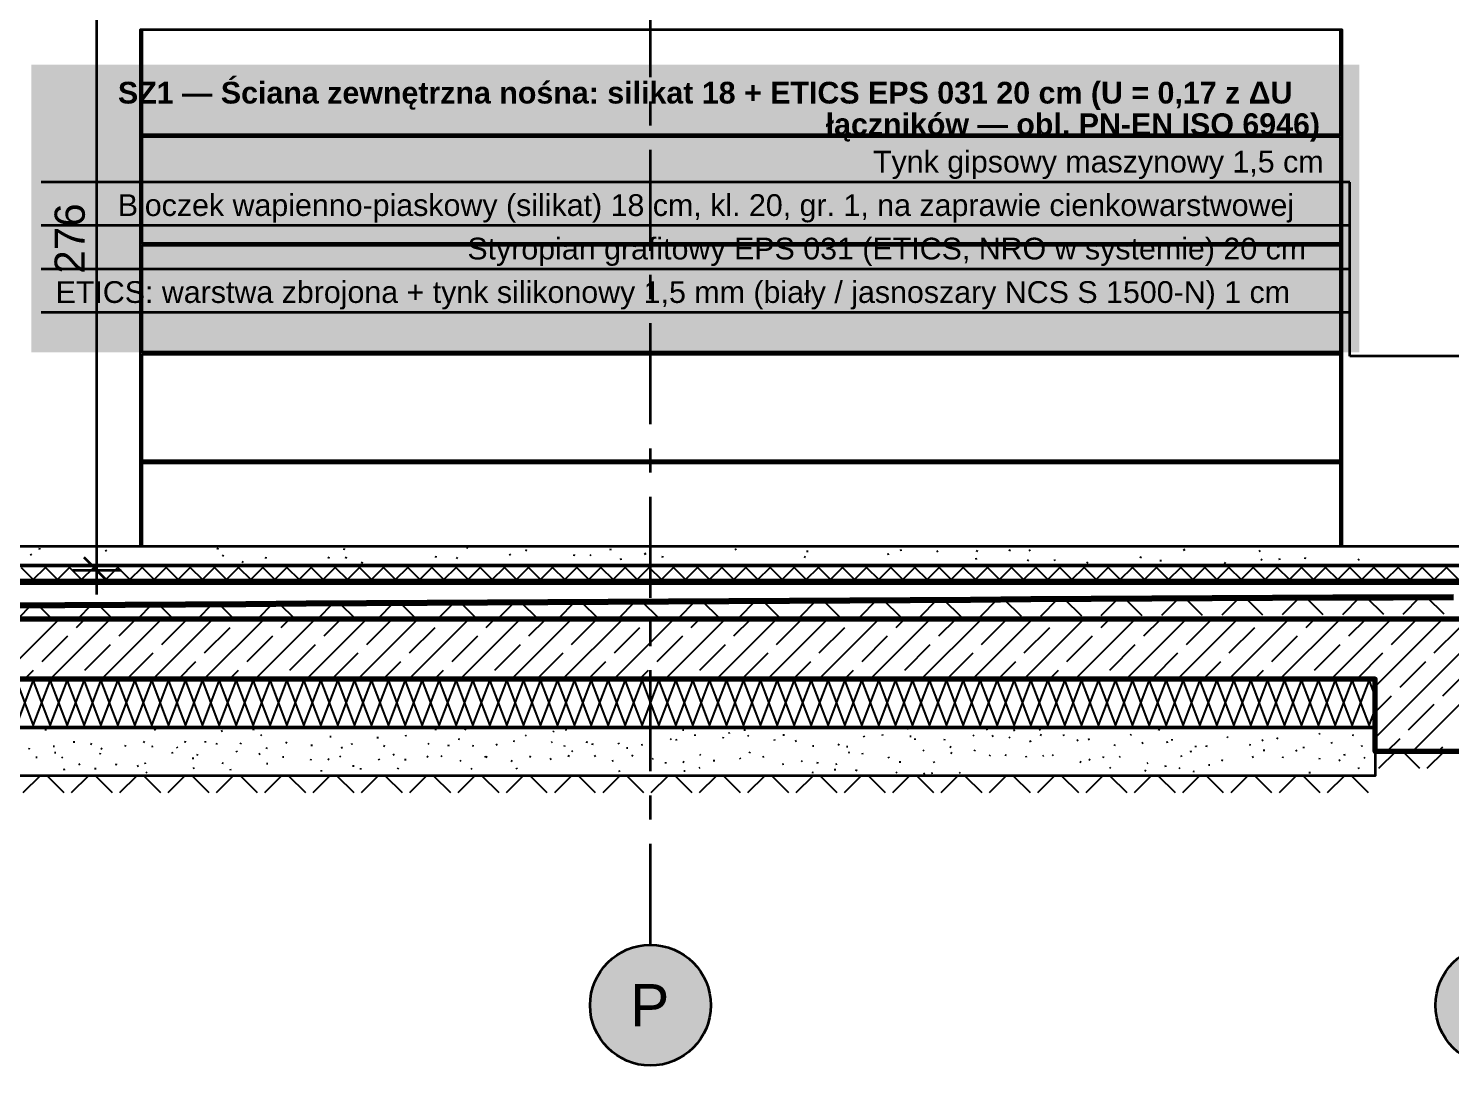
# Model space of a CAD drawing. Header units: metres. Extents: x -12.4 to 53.1, y -2.2 to 12.7.
# Drawn here: x 44.1 to 49.99, y -2.15 to 2.14 of the extents above; entities that cross this region are included whole.
import ezdxf

# ---------------------------------------------------------------- set-up
doc = ezdxf.new("R2010")
doc.units = ezdxf.units.M
doc.linetypes.add('PUNKTOWA', pattern=[10.5, 8.4, -1.05, 0, -1.05])
for name, color, linetype, lineweight in [('A-FUNDAMENTY', 7, 'Continuous', 50), ('A-IZOL-WODNA', 5, 'Continuous', 100), ('A-KRESKOWANIE', 8, 'Continuous', 18), ('A-MASKA', 7, 'Continuous', 18), ('A-OPISY', 2, 'Continuous', 25), ('A-OSIE', 1, 'PUNKTOWA', 25), ('A-SCIANY-IZOL', 4, 'Continuous', 35), ('A-TEREN', 32, 'Continuous', 50), ('A-WARSTWY', 8, 'Continuous', 25), ('A-WIDOK', 7, 'Continuous', 25), ('A-WYMIARY', 1, 'Continuous', 25)]:
    doc.layers.add(name, color=color, linetype=linetype, lineweight=lineweight)
doc.styles.add('PL_ARIAL', font='arial.ttf')
doc.styles.add('PL_ARIAL_B', font='arialbd.ttf')

msp = doc.modelspace()

# ---------------------------------------------------------------- hatches: boundary and pattern name
at = {"layer": 'A-MASKA', "true_color": 0xffffff}
for points in [[(44.4529, 1.7957), (49.5476, 1.7957), (49.5476, 1.9405), (44.4529, 1.9405)], [(47.3827, 1.6652), (49.5476, 1.6652), (49.5476, 1.81), (47.3827, 1.81)], [(47.5788, 1.5102), (49.5476, 1.5102), (49.5476, 1.655), (47.5788, 1.655)], [(44.4523, 1.3302), (49.5476, 1.3302), (49.5476, 1.475), (44.4523, 1.475)], [(45.8995, 1.1502), (49.5476, 1.1502), (49.5476, 1.295), (45.8995, 1.295)], [(44.1947, 0.9702), (49.5476, 0.9702), (49.5476, 1.115), (44.1947, 1.115)]]:
    msp.add_hatch(color=7, dxfattribs=at).paths.add_polyline_path(points)
at = {"layer": 'A-OPISY', "true_color": 0xffffff}
msp.add_hatch(color=7, dxfattribs=at).paths.add_polyline_path([(44.1122, 0.8025), (49.6101, 0.8025), (49.6101, 1.9935), (44.1122, 1.9935)])
at = {"layer": 'A-OSIE', "true_color": 0xffffff}
for points in [[(46.9251, -1.9002), (46.923, -1.8676), (46.9166, -1.8355), (46.9061, -1.8045), (46.8916, -1.7752), (46.8734, -1.748), (46.8519, -1.7234), (46.8273, -1.7019), (46.8001, -1.6837), (46.7708, -1.6692), (46.7398, -1.6587), (46.7077, -1.6523), (46.6751, -1.6502), (46.6425, -1.6523), (46.6104, -1.6587), (46.5794, -1.6692), (46.5501, -1.6837), (46.5229, -1.7019), (46.4983, -1.7234), (46.4768, -1.748), (46.4586, -1.7752), (46.4441, -1.8045), (46.4336, -1.8355), (46.4272, -1.8676), (46.4251, -1.9002), (46.4272, -1.9328), (46.4336, -1.9649), (46.4441, -1.9959), (46.4586, -2.0252), (46.4768, -2.0524), (46.4983, -2.077), (46.5229, -2.0985), (46.5501, -2.1167), (46.5794, -2.1312), (46.6104, -2.1417), (46.6425, -2.1481), (46.6751, -2.1502), (46.7077, -2.1481), (46.7398, -2.1417), (46.7708, -2.1312), (46.8001, -2.1167), (46.8273, -2.0985), (46.8519, -2.077), (46.8734, -2.0524), (46.8916, -2.0252), (46.9061, -1.9959), (46.9166, -1.9649), (46.923, -1.9328)], [(50.4251, -1.9002), (50.423, -1.8676), (50.4166, -1.8355), (50.4061, -1.8045), (50.3916, -1.7752), (50.3734, -1.748), (50.3519, -1.7234), (50.3273, -1.7019), (50.3001, -1.6837), (50.2708, -1.6692), (50.2398, -1.6587), (50.2077, -1.6523), (50.1751, -1.6502), (50.1425, -1.6523), (50.1104, -1.6587), (50.0794, -1.6692), (50.0501, -1.6837), (50.0229, -1.7019), (49.9983, -1.7234), (49.9768, -1.748), (49.9586, -1.7752), (49.9441, -1.8045), (49.9336, -1.8355), (49.9272, -1.8676), (49.9251, -1.9002), (49.9272, -1.9328), (49.9336, -1.9649), (49.9441, -1.9959), (49.9586, -2.0252), (49.9768, -2.0524), (49.9983, -2.077), (50.0229, -2.0985), (50.0501, -2.1167), (50.0794, -2.1312), (50.1104, -2.1417), (50.1425, -2.1481), (50.1751, -2.1502), (50.2077, -2.1481), (50.2398, -2.1417), (50.2708, -2.1312), (50.3001, -2.1167), (50.3273, -2.0985), (50.3519, -2.077), (50.3734, -2.0524), (50.3916, -2.0252), (50.4061, -1.9959), (50.4166, -1.9649), (50.423, -1.9328)]]:
    msp.add_hatch(color=7, dxfattribs=at).paths.add_polyline_path(points)

# ---------------------------------------------------------------- linework, layer by layer
at = {"layer": 'A-FUNDAMENTY', "lineweight": 70, "ltscale": 0.05}
for points in [[(43.8001, -0.3), (50.2751, -0.3)], [(50.2751, -0.85), (49.6751, -0.85), (49.6751, -0.85), (49.6751, -0.85), (49.6751, -0.55), (49.6751, -0.55), (49.6751, -0.55), (49.6751, -0.55), (49.6751, -0.55), (49.6751, -0.55), (49.6751, -0.55), (49.6751, -0.55), (49.6751, -0.55), (49.6751, -0.55), (49.6751, -0.55), (49.6751, -0.55), (49.6751, -0.55), (49.6751, -0.55), (49.6751, -0.55), (49.6751, -0.55), (49.6751, -0.55), (44.0501, -0.55)]]:
    msp.add_lwpolyline(points, dxfattribs=at)
at = {"layer": 'A-IZOL-WODNA', "lineweight": 140, "ltscale": 0.05}
msp.add_lwpolyline([(44.0201, -0.1475), (50.0701, -0.1475)], dxfattribs=at)
at = {"layer": 'A-KRESKOWANIE', "lineweight": 25, "ltscale": 0.05}
for points in [[(44.1081, -0.0369), (44.1137, -0.0327)], [(44.1463, -0.0141), (44.1465, -0.0071)], [(44.4234, -0.0216), (44.4189, -0.0162)], [(44.8827, -0.0137), (44.8847, -0.007)], [(44.9035, -0.0414), (44.9076, -0.0358)], [(45.0822, -0.0513), (45.0841, -0.0445)], [(45.3466, -0.0487), (45.3397, -0.0472)], [(45.4108, -0.0138), (45.4039, -0.0125)], [(45.4182, -0.0494), (45.4116, -0.047)], [(45.7859, -0.0464), (45.788, -0.0397)], [(45.8773, -0.0506), (45.8718, -0.0463)], [(45.9207, -0.0086), (45.9142, -0.0059)], [(46.0911, -0.0369), (46.0969, -0.033)], [(46.1635, -0.0195), (46.1575, -0.0158)], [(46.3636, -0.0384), (46.3567, -0.0376)], [(46.4249, -0.0387), (46.4297, -0.0336)], [(46.5107, -0.0171), (46.5091, -0.0102)], [(46.5537, -0.0572), (46.5528, -0.0503)], [(46.6559, -0.0352), (46.6523, -0.0292)], [(46.725, -0.0465), (46.7263, -0.0396)], [(47.0251, -0.0147), (47.0306, -0.0103)], [(47.3174, -0.046), (47.3109, -0.0434)], [(47.325, -0.0246), (47.3258, -0.0177)], [(47.6605, -0.0371), (47.6593, -0.0302)], [(47.7088, -0.0164), (47.7157, -0.0154)], [(47.8611, -0.0238), (47.8655, -0.0183)], [(48.0252, -0.0559), (48.0236, -0.0491)], [(48.0259, -0.0229), (48.0285, -0.0164)], [(48.1618, -0.0203), (48.1642, -0.0137)], [(48.2353, -0.0609), (48.2398, -0.0555)], [(48.2429, -0.0188), (48.2481, -0.0142)], [(48.3512, -0.0603), (48.3472, -0.0546)], [(48.7031, -0.049), (48.7068, -0.0431)], [(48.7876, -0.0637), (48.7878, -0.0568)], [(48.8824, -0.016), (48.8885, -0.0125)], [(49.1989, -0.0237), (49.1953, -0.0177)], [(49.2076, -0.0579), (49.2015, -0.0544)], [(49.2762, -0.0538), (49.2829, -0.0517)], [(49.3894, -0.0506), (49.3825, -0.0495)], [(49.6102, -0.0585), (49.6055, -0.0533)], [(44.0701, -0.0875), (44.1201, -0.1375), (44.1701, -0.0875), (44.2201, -0.1375), (44.2701, -0.0875), (44.3201, -0.1375), (44.3701, -0.0875), (44.4201, -0.1375), (44.4701, -0.0875), (44.5201, -0.1375), (44.5701, -0.0875), (44.6201, -0.1375), (44.6701, -0.0875), (44.7201, -0.1375), (44.7701, -0.0875), (44.8201, -0.1375), (44.8701, -0.0875), (44.9201, -0.1375), (44.9701, -0.0875), (45.0201, -0.1375), (45.0701, -0.0875), (45.1201, -0.1375), (45.1701, -0.0875), (45.2201, -0.1375), (45.2701, -0.0875), (45.3201, -0.1375), (45.3701, -0.0875), (45.4201, -0.1375), (45.4701, -0.0875), (45.5201, -0.1375), (45.5701, -0.0875), (45.6201, -0.1375), (45.6701, -0.0875), (45.7201, -0.1375), (45.7701, -0.0875), (45.8201, -0.1375), (45.8701, -0.0875), (45.9201, -0.1375), (45.9701, -0.0875), (46.0201, -0.1375), (46.0701, -0.0875), (46.1201, -0.1375), (46.1701, -0.0875), (46.2201, -0.1375), (46.2701, -0.0875), (46.3201, -0.1375), (46.3701, -0.0875), (46.4201, -0.1375), (46.4701, -0.0875), (46.5201, -0.1375), (46.5701, -0.0875), (46.6201, -0.1375), (46.6701, -0.0875), (46.7201, -0.1375), (46.7701, -0.0875), (46.8201, -0.1375), (46.8701, -0.0875), (46.9201, -0.1375), (46.9701, -0.0875), (47.0201, -0.1375), (47.0701, -0.0875), (47.1201, -0.1375), (47.1701, -0.0875), (47.2201, -0.1375), (47.2701, -0.0875), (47.3201, -0.1375), (47.3701, -0.0875), (47.4201, -0.1375), (47.4701, -0.0875), (47.5201, -0.1375), (47.5701, -0.0875), (47.6201, -0.1375), (47.6701, -0.0875), (47.7201, -0.1375), (47.7701, -0.0875), (47.8201, -0.1375), (47.8701, -0.0875), (47.9201, -0.1375), (47.9701, -0.0875), (48.0201, -0.1375), (48.0701, -0.0875), (48.1201, -0.1375), (48.1701, -0.0875), (48.2201, -0.1375), (48.2701, -0.0875), (48.3201, -0.1375), (48.3701, -0.0875), (48.4201, -0.1375), (48.4701, -0.0875), (48.5201, -0.1375), (48.5701, -0.0875), (48.6201, -0.1375), (48.6701, -0.0875), (48.7201, -0.1375), (48.7701, -0.0875), (48.8201, -0.1375), (48.8701, -0.0875), (48.9201, -0.1375), (48.9701, -0.0875), (49.0201, -0.1375), (49.0701, -0.0875), (49.1201, -0.1375), (49.1701, -0.0875), (49.2201, -0.1375), (49.2701, -0.0875), (49.3201, -0.1375), (49.3701, -0.0875), (49.4201, -0.1375), (49.4701, -0.0875), (49.5201, -0.1375), (49.5701, -0.0875), (49.6201, -0.1375), (49.6701, -0.0875), (49.7201, -0.1375), (49.7701, -0.0875), (49.8201, -0.1375), (49.8701, -0.0875), (49.9201, -0.1375), (49.9701, -0.0875), (50.0201, -0.1375)], [(44.9901, -0.0673), (44.9843, -0.0634)], [(45.4806, -0.071), (45.4828, -0.0644)], [(48.4866, -0.0708), (48.4816, -0.0659)], [(49.0516, -0.0715), (49.0556, -0.0658)], [(45.7052, -0.3), (45.6397, -0.2354)], [(45.8605, -0.234), (45.7953, -0.3)], [(45.9567, -0.3), (45.8897, -0.2339)], [(46.1105, -0.2325), (46.0438, -0.3)], [(46.2082, -0.3), (46.1397, -0.2324)], [(46.3605, -0.231), (46.2923, -0.3)], [(46.4597, -0.3), (46.3897, -0.2309)], [(46.6105, -0.2295), (46.5408, -0.3)], [(46.7109, -0.2996), (46.6397, -0.2294)], [(46.8605, -0.228), (46.7902, -0.2992)], [(46.9609, -0.2981), (46.8897, -0.2279)], [(47.1105, -0.2265), (47.0402, -0.2977)], [(47.2109, -0.2966), (47.1397, -0.2264)], [(47.3605, -0.225), (47.2902, -0.2962)], [(47.4609, -0.2951), (47.3897, -0.2249)], [(47.6105, -0.2235), (47.5402, -0.2947)], [(47.7109, -0.2936), (47.6397, -0.2234)], [(47.8605, -0.222), (47.7902, -0.2932)], [(47.9609, -0.2921), (47.8897, -0.2219)], [(48.1105, -0.2205), (48.0402, -0.2917)], [(48.2109, -0.2906), (48.1397, -0.2204)], [(48.3605, -0.219), (48.2902, -0.2902)], [(48.4609, -0.2891), (48.3897, -0.2189)], [(48.6105, -0.2175), (48.5402, -0.2887)], [(48.7109, -0.2876), (48.6397, -0.2174)], [(48.8605, -0.216), (48.7902, -0.2872)], [(48.9609, -0.2861), (48.8897, -0.2159)], [(49.1105, -0.2146), (49.0401, -0.2857)], [(49.2108, -0.2847), (49.1397, -0.2144)], [(49.3605, -0.2134), (49.29, -0.2843)], [(49.4607, -0.2837), (49.3897, -0.2132)], [(49.6105, -0.2124), (49.54, -0.2833)], [(49.7107, -0.2827), (49.6397, -0.2122)], [(49.8605, -0.2114), (49.79, -0.2823)], [(49.9607, -0.2817), (49.8897, -0.2112)], [(44.1105, -0.2443), (44.0553, -0.3)], [(44.1961, -0.3), (44.1397, -0.2442)], [(44.3605, -0.243), (44.3042, -0.3)], [(44.4476, -0.3), (44.3897, -0.2429)], [(44.6105, -0.2415), (44.5527, -0.3)], [(44.6991, -0.3), (44.6397, -0.2414)], [(44.8605, -0.24), (44.8012, -0.3)], [(44.9506, -0.3), (44.8897, -0.2399)], [(45.1105, -0.2385), (45.0497, -0.3)], [(45.2021, -0.3), (45.1397, -0.2384)], [(45.3605, -0.237), (45.2982, -0.3)], [(45.4536, -0.3), (45.3897, -0.2369)], [(45.6105, -0.2355), (45.5468, -0.3)], [(43.978, -0.55), (44.228, -0.3)], [(44.1214, -0.3005), (44.122, -0.3)], [(44.1902, -0.55), (44.4402, -0.3)], [(44.2982, -0.3359), (44.3341, -0.3)], [(44.4023, -0.55), (44.6523, -0.3)], [(44.475, -0.3712), (44.5462, -0.3)], [(44.6144, -0.55), (44.8644, -0.3)], [(44.6518, -0.4066), (44.7578, -0.3005)], [(44.8265, -0.55), (45.0765, -0.3)], [(44.8285, -0.4419), (44.9346, -0.3359)], [(44.97, -0.3005), (44.9705, -0.3)], [(45.0387, -0.55), (45.2887, -0.3)], [(45.1467, -0.3359), (45.1826, -0.3)], [(45.2508, -0.55), (45.5008, -0.3)], [(45.3235, -0.3712), (45.3947, -0.3)], [(45.4629, -0.55), (45.7129, -0.3)], [(45.5003, -0.4066), (45.6064, -0.3005)], [(45.6751, -0.55), (45.9251, -0.3)], [(45.6771, -0.4419), (45.7831, -0.3359)], [(45.8185, -0.3005), (45.819, -0.3)], [(45.8872, -0.55), (46.1372, -0.3)], [(45.9953, -0.3359), (46.0311, -0.3)], [(46.0993, -0.55), (46.3493, -0.3)], [(46.172, -0.3712), (46.2433, -0.3)], [(46.3115, -0.55), (46.5615, -0.3)], [(46.3488, -0.4066), (46.4549, -0.3005)], [(46.5236, -0.55), (46.7736, -0.3)], [(46.5256, -0.4419), (46.6317, -0.3359)], [(46.667, -0.3005), (46.6675, -0.3)], [(46.7357, -0.55), (46.9857, -0.3)], [(46.8438, -0.3359), (46.8797, -0.3)], [(46.9479, -0.55), (47.1979, -0.3)], [(47.0206, -0.3712), (47.0918, -0.3)], [(47.16, -0.55), (47.41, -0.3)], [(47.1973, -0.4066), (47.3034, -0.3005)], [(47.3721, -0.55), (47.6221, -0.3)], [(47.3741, -0.4419), (47.4802, -0.3359)], [(47.5155, -0.3005), (47.5161, -0.3)], [(47.5843, -0.55), (47.8343, -0.3)], [(47.6923, -0.3359), (47.7282, -0.3)], [(47.7964, -0.55), (48.0464, -0.3)], [(47.8691, -0.3712), (47.9403, -0.3)], [(48.0085, -0.55), (48.2585, -0.3)], [(48.0459, -0.4066), (48.1519, -0.3005)], [(48.2207, -0.55), (48.4707, -0.3)], [(48.2227, -0.4419), (48.3287, -0.3359)], [(48.3641, -0.3005), (48.3646, -0.3)], [(48.4328, -0.55), (48.6828, -0.3)], [(48.5409, -0.3359), (48.5767, -0.3)], [(48.6449, -0.55), (48.8949, -0.3)], [(48.7176, -0.3712), (48.7889, -0.3)], [(48.8571, -0.55), (49.1071, -0.3)], [(48.8944, -0.4066), (49.0005, -0.3005)], [(49.0692, -0.55), (49.3192, -0.3)], [(49.0712, -0.4419), (49.1772, -0.3359)], [(49.2126, -0.3005), (49.2131, -0.3)], [(49.2813, -0.55), (49.5313, -0.3)], [(49.3894, -0.3359), (49.4253, -0.3)], [(49.4935, -0.55), (49.7435, -0.3)], [(49.5662, -0.3712), (49.6374, -0.3)], [(49.7056, -0.55), (49.9556, -0.3)], [(49.7429, -0.4066), (49.849, -0.3005)], [(49.9177, -0.55), (50.1677, -0.3)], [(49.9197, -0.4419), (50.0258, -0.3359)], [(44.1568, -0.4773), (44.2629, -0.3712)], [(44.3336, -0.5127), (44.4396, -0.4066)], [(45.0053, -0.4773), (45.1114, -0.3712)], [(45.1821, -0.5127), (45.2882, -0.4066)], [(45.8538, -0.4773), (45.9599, -0.3712)], [(46.0306, -0.5127), (46.1367, -0.4066)], [(46.7024, -0.4773), (46.8084, -0.3712)], [(46.8791, -0.5127), (46.9852, -0.4066)], [(47.5509, -0.4773), (47.657, -0.3712)], [(47.7277, -0.5127), (47.8337, -0.4066)], [(48.3994, -0.4773), (48.5055, -0.3712)], [(48.5762, -0.5127), (48.6823, -0.4066)], [(49.248, -0.4773), (49.354, -0.3712)], [(49.4247, -0.5127), (49.5308, -0.4066)], [(44.5103, -0.548), (44.6164, -0.4419)], [(45.3589, -0.548), (45.4649, -0.4419)], [(46.2074, -0.548), (46.3135, -0.4419)], [(47.0559, -0.548), (47.162, -0.4419)], [(47.9045, -0.548), (48.0105, -0.4419)], [(48.753, -0.548), (48.859, -0.4419)], [(49.6015, -0.548), (49.7076, -0.4419)], [(44.0841, -0.55), (44.1214, -0.5127)], [(44.7205, -0.55), (44.7932, -0.4773)], [(44.9326, -0.55), (44.97, -0.5127)], [(45.569, -0.55), (45.6417, -0.4773)], [(45.7811, -0.55), (45.8185, -0.5127)], [(46.4175, -0.55), (46.4902, -0.4773)], [(46.6297, -0.55), (46.667, -0.5127)], [(47.2661, -0.55), (47.3388, -0.4773)], [(47.4782, -0.55), (47.5155, -0.5127)], [(48.1146, -0.55), (48.1873, -0.4773)], [(48.3267, -0.55), (48.3641, -0.5127)], [(48.9631, -0.55), (49.0358, -0.4773)], [(49.1753, -0.55), (49.2126, -0.5127)], [(49.8117, -0.55), (49.8844, -0.4773)], [(44.0501, -0.7427), (44.1201, -0.5575), (44.1901, -0.7427), (44.2601, -0.5575), (44.3301, -0.7427), (44.4001, -0.5575), (44.4701, -0.7427), (44.5401, -0.5575), (44.6101, -0.7427), (44.6801, -0.5575), (44.7501, -0.7427), (44.8201, -0.5575), (44.8901, -0.7427), (44.9601, -0.5575), (45.0301, -0.7427), (45.1001, -0.5575), (45.1701, -0.7427), (45.2401, -0.5575), (45.3101, -0.7427), (45.3801, -0.5575), (45.4501, -0.7427), (45.5201, -0.5575), (45.5901, -0.7427), (45.6601, -0.5575), (45.7301, -0.7427), (45.8001, -0.5575), (45.8701, -0.7427), (45.9401, -0.5575), (46.0101, -0.7427), (46.0801, -0.5575), (46.1501, -0.7427), (46.2201, -0.5575), (46.2901, -0.7427), (46.3601, -0.5575), (46.4301, -0.7427), (46.5001, -0.5575), (46.5701, -0.7427), (46.6401, -0.5575), (46.7101, -0.7427), (46.7801, -0.5575), (46.8501, -0.7427), (46.9201, -0.5575), (46.9901, -0.7427), (47.0601, -0.5575), (47.1301, -0.7427), (47.2001, -0.5575), (47.2701, -0.7427), (47.3401, -0.5575), (47.4101, -0.7427), (47.4801, -0.5575), (47.5501, -0.7427), (47.6201, -0.5575), (47.6901, -0.7427), (47.7601, -0.5575), (47.8301, -0.7427), (47.9001, -0.5575), (47.9701, -0.7427), (48.0401, -0.5575), (48.1101, -0.7427), (48.1801, -0.5575), (48.2501, -0.7427), (48.3201, -0.5575), (48.3901, -0.7427), (48.4601, -0.5575), (48.5301, -0.7427), (48.6001, -0.5575), (48.6701, -0.7427), (48.7401, -0.5575), (48.8101, -0.7427), (48.8801, -0.5575), (48.9501, -0.7427), (49.0201, -0.5575), (49.0901, -0.7427), (49.1601, -0.5575), (49.2301, -0.7427), (49.3001, -0.5575), (49.3701, -0.7427), (49.4401, -0.5575), (49.5101, -0.7427), (49.5801, -0.5575), (49.6501, -0.7427), (49.6751, -0.6766)], [(44.0501, -0.5575), (44.1201, -0.7427), (44.1901, -0.5575), (44.2601, -0.7427), (44.3301, -0.5575), (44.4001, -0.7427), (44.4701, -0.5575), (44.5401, -0.7427), (44.6101, -0.5575), (44.6801, -0.7427), (44.7501, -0.5575), (44.8201, -0.7427), (44.8901, -0.5575), (44.9601, -0.7427), (45.0301, -0.5575), (45.1001, -0.7427), (45.1701, -0.5575), (45.2401, -0.7427), (45.3101, -0.5575), (45.3801, -0.7427), (45.4501, -0.5575), (45.5201, -0.7427), (45.5901, -0.5575), (45.6601, -0.7427), (45.7301, -0.5575), (45.8001, -0.7427), (45.8701, -0.5575), (45.9401, -0.7427), (46.0101, -0.5575), (46.0801, -0.7427), (46.1501, -0.5575), (46.2201, -0.7427), (46.2901, -0.5575), (46.3601, -0.7427), (46.4301, -0.5575), (46.5001, -0.7427), (46.5701, -0.5575), (46.6401, -0.7427), (46.7101, -0.5575), (46.7801, -0.7427), (46.8501, -0.5575), (46.9201, -0.7427), (46.9901, -0.5575), (47.0601, -0.7427), (47.1301, -0.5575), (47.2001, -0.7427), (47.2701, -0.5575), (47.3401, -0.7427), (47.4101, -0.5575), (47.4801, -0.7427), (47.5501, -0.5575), (47.6201, -0.7427), (47.6901, -0.5575), (47.7601, -0.7427), (47.8301, -0.5575), (47.9001, -0.7427), (47.9701, -0.5575), (48.0401, -0.7427), (48.1101, -0.5575), (48.1801, -0.7427), (48.2501, -0.5575), (48.3201, -0.7427), (48.3901, -0.5575), (48.4601, -0.7427), (48.5301, -0.5575), (48.6001, -0.7427), (48.6701, -0.5575), (48.7401, -0.7427), (48.8101, -0.5575), (48.8801, -0.7427), (48.9501, -0.5575), (49.0201, -0.7427), (49.0901, -0.5575), (49.1601, -0.7427), (49.2301, -0.5575), (49.3001, -0.7427), (49.3701, -0.5575), (49.4401, -0.7427), (49.5101, -0.5575), (49.5801, -0.7427), (49.6501, -0.5575), (49.6751, -0.6236)], [(44.2962, -0.55), (44.2982, -0.548)], [(45.1447, -0.55), (45.1467, -0.548)], [(45.9933, -0.55), (45.9953, -0.548)], [(46.8418, -0.55), (46.8438, -0.548)], [(47.6903, -0.55), (47.6923, -0.548)], [(48.5389, -0.55), (48.5409, -0.548)], [(49.3874, -0.55), (49.3894, -0.548)], [(49.6751, -0.7926), (49.9177, -0.55)], [(49.6751, -0.5805), (49.7056, -0.55)], [(49.7783, -0.5834), (49.8117, -0.55)], [(49.8298, -0.85), (50.1298, -0.55)], [(49.9551, -0.6187), (50.0238, -0.55)], [(49.6751, -0.6866), (49.7429, -0.6187)], [(49.8136, -0.7601), (49.9197, -0.6541)], [(44.1715, -0.7632), (44.1724, -0.7573)], [(44.6219, -0.7611), (44.6269, -0.7577)], [(44.8974, -0.7657), (44.9027, -0.7628)], [(45.0313, -0.7609), (45.0333, -0.7552)], [(45.7871, -0.7617), (45.7866, -0.7558)], [(45.9082, -0.7619), (45.9102, -0.7562)], [(46.2717, -0.7687), (46.2755, -0.764)], [(46.3293, -0.7621), (46.3235, -0.7605)], [(46.8133, -0.7612), (46.8073, -0.7611)], [(47.0654, -0.7636), (47.0654, -0.7576)], [(47.744, -0.7583), (47.7405, -0.7535)], [(48.0644, -0.7585), (48.0698, -0.7559)], [(48.1786, -0.7628), (48.1842, -0.7604)], [(48.2851, -0.7617), (48.2897, -0.758)], [(48.7798, -0.7633), (48.782, -0.7577)], [(44.2915, -0.8118), (44.2856, -0.8107)], [(44.362, -0.8211), (44.3569, -0.8179)], [(44.5009, -0.8294), (44.5026, -0.8237)], [(44.5768, -0.8119), (44.5803, -0.8071)], [(44.7522, -0.8106), (44.7462, -0.8103)], [(44.8331, -0.8128), (44.8328, -0.8068)], [(44.8789, -0.8212), (44.8819, -0.816)], [(44.9782, -0.8194), (44.9812, -0.8142)], [(45.0663, -0.7846), (45.0614, -0.7811)], [(45.171, -0.8148), (45.166, -0.8115)], [(45.2695, -0.824), (45.2754, -0.823)], [(45.3471, -0.7883), (45.3531, -0.7882)], [(45.44, -0.8218), (45.4381, -0.8161)], [(45.5469, -0.7954), (45.5457, -0.7895)], [(45.6631, -0.7879), (45.6629, -0.7819)], [(45.7542, -0.819), (45.7585, -0.8148)], [(45.8864, -0.8008), (45.8807, -0.7989)], [(46.0369, -0.823), (46.0416, -0.8193)], [(46.1142, -0.8083), (46.1084, -0.8072)], [(46.1571, -0.7849), (46.1624, -0.782)], [(46.2649, -0.8123), (46.2701, -0.8092)], [(46.4152, -0.8122), (46.4092, -0.8114)], [(46.4386, -0.8204), (46.4327, -0.8191)], [(46.5451, -0.8192), (46.5421, -0.814)], [(46.6382, -0.8227), (46.644, -0.8212)], [(46.7624, -0.8015), (46.7586, -0.7969)], [(46.7843, -0.8038), (46.7818, -0.7983)], [(46.8598, -0.7848), (46.8597, -0.7788)], [(46.9767, -0.7944), (46.9781, -0.7886)], [(47.0022, -0.7773), (47.001, -0.7715)], [(47.0823, -0.7872), (47.0776, -0.7836)], [(47.1892, -0.8048), (47.1897, -0.7989)], [(47.2267, -0.7844), (47.2276, -0.7785)], [(47.2745, -0.8073), (47.2793, -0.8036)], [(47.457, -0.824), (47.4527, -0.8198)], [(47.561, -0.7904), (47.559, -0.7847)], [(47.6351, -0.7833), (47.6374, -0.7778)], [(47.7546, -0.7883), (47.7487, -0.7877)], [(47.7703, -0.8019), (47.7715, -0.796)], [(47.8924, -0.8033), (47.8943, -0.7976)], [(48.0149, -0.7868), (48.0105, -0.7828)], [(48.0902, -0.788), (48.0947, -0.784)], [(48.1646, -0.795), (48.1601, -0.791)], [(48.2447, -0.8078), (48.2505, -0.8063)], [(48.2937, -0.7842), (48.2887, -0.7808)], [(48.3874, -0.7852), (48.3844, -0.7801)], [(48.4409, -0.8038), (48.4464, -0.8015)], [(48.4868, -0.7997), (48.4923, -0.7973)], [(48.5963, -0.8262), (48.5991, -0.8209)], [(48.662, -0.7826), (48.6651, -0.7775)], [(48.7092, -0.8152), (48.7147, -0.8128)], [(48.8119, -0.8106), (48.8177, -0.8094)], [(48.8345, -0.8046), (48.8354, -0.7987)], [(49.0659, -0.7939), (49.0622, -0.7892)], [(49.1611, -0.823), (49.1552, -0.8223)], [(49.2067, -0.8045), (49.2115, -0.801)], [(49.2738, -0.7968), (49.2687, -0.7938)], [(49.4431, -0.7786), (49.4467, -0.7738)], [(49.4973, -0.8161), (49.4949, -0.8106)], [(49.5869, -0.7839), (49.5811, -0.7826)], [(49.7238, -0.85), (49.7783, -0.7955)], [(44.1023, -0.8405), (44.1038, -0.8347)], [(44.1302, -0.8736), (44.1362, -0.8734)], [(44.2019, -0.8273), (44.2079, -0.8272)], [(44.2076, -0.8544), (44.2136, -0.854)], [(44.2418, -0.878), (44.2375, -0.8739)], [(44.3964, -0.8612), (44.3977, -0.8553)], [(44.4049, -0.8395), (44.3991, -0.8379)], [(44.6104, -0.8289), (44.6161, -0.8271)], [(44.6976, -0.8581), (44.6956, -0.8525)], [(44.7167, -0.8367), (44.7139, -0.8314)], [(44.7813, -0.8813), (44.782, -0.8753)], [(44.7983, -0.8659), (44.8014, -0.8607)], [(44.9637, -0.8524), (44.9616, -0.8468)], [(45.0535, -0.8602), (45.0593, -0.8588)], [(45.0849, -0.8383), (45.0881, -0.8332)], [(45.1513, -0.8725), (45.1573, -0.8721)], [(45.2685, -0.8862), (45.2708, -0.8806)], [(45.3448, -0.8842), (45.3395, -0.8814)], [(45.3891, -0.8725), (45.3928, -0.8678)], [(45.3943, -0.835), (45.3996, -0.8322)], [(45.5531, -0.8853), (45.5499, -0.8802)], [(45.5749, -0.8285), (45.5695, -0.8259)], [(45.6133, -0.8665), (45.6105, -0.8613)], [(45.6611, -0.8867), (45.6613, -0.8807)], [(45.7549, -0.873), (45.7496, -0.8702)], [(45.8079, -0.8704), (45.8124, -0.8664)], [(45.8424, -0.8264), (45.8367, -0.8244)], [(45.9441, -0.8281), (45.9386, -0.8257)], [(45.9887, -0.8725), (45.9945, -0.8711)], [(45.9985, -0.8745), (45.9931, -0.8719)], [(46.1792, -0.8738), (46.174, -0.8708)], [(46.2634, -0.8837), (46.2603, -0.8785)], [(46.3207, -0.8301), (46.3185, -0.8245)], [(46.336, -0.8715), (46.3378, -0.8657)], [(46.3539, -0.851), (46.3489, -0.8477)], [(46.4471, -0.8718), (46.444, -0.8667)], [(46.5754, -0.8353), (46.5812, -0.8341)], [(46.5979, -0.869), (46.6016, -0.8643)], [(46.6832, -0.8822), (46.688, -0.8787)], [(46.8842, -0.8645), (46.8789, -0.8616)], [(47.0483, -0.8822), (47.0453, -0.8771)], [(47.0849, -0.8569), (47.088, -0.8517)], [(47.1402, -0.8725), (47.146, -0.8707)], [(47.352, -0.8276), (47.346, -0.8274)], [(47.4861, -0.8296), (47.4921, -0.8295)], [(47.5009, -0.8553), (47.495, -0.8538)], [(47.5547, -0.8622), (47.5526, -0.8566)], [(47.6627, -0.8772), (47.6601, -0.8718)], [(47.8042, -0.8477), (47.8079, -0.8429)], [(47.9198, -0.8335), (47.9149, -0.83)], [(47.9236, -0.8577), (47.9189, -0.854)], [(48.0163, -0.8486), (48.0192, -0.8433)], [(48.0781, -0.8684), (48.0811, -0.8632)], [(48.1493, -0.8658), (48.1433, -0.8652)], [(48.2313, -0.8752), (48.2307, -0.8692)], [(48.2991, -0.8695), (48.304, -0.8662)], [(48.3434, -0.868), (48.339, -0.8639)], [(48.4956, -0.8856), (48.4903, -0.8829)], [(48.5486, -0.8758), (48.5517, -0.8707)], [(48.6165, -0.8736), (48.6216, -0.8705)], [(48.8752, -0.8715), (48.8716, -0.8668)], [(48.9133, -0.8534), (48.9118, -0.8476)], [(48.9335, -0.8321), (48.9329, -0.8262)], [(48.9808, -0.8286), (48.9748, -0.8281)], [(49.1663, -0.8729), (49.172, -0.871)], [(49.216, -0.8482), (49.2155, -0.8422)], [(49.2925, -0.8767), (49.2942, -0.871)], [(49.3466, -0.8478), (49.3517, -0.8446)], [(49.3799, -0.8366), (49.3806, -0.8307)], [(49.445, -0.8822), (49.446, -0.8763)], [(49.5499, -0.8673), (49.5484, -0.8615)], [(49.6211, -0.8306), (49.6203, -0.8247)], [(49.6295, -0.8781), (49.6334, -0.8735)], [(49.7605, -0.85), (49.6897, -0.9207)], [(49.8605, -0.9207), (49.7897, -0.85)], [(49.9605, -0.85), (49.8897, -0.9207)], [(49.9359, -0.85), (49.9551, -0.8309)], [(44.2456, -0.9243), (44.2515, -0.9232)], [(44.3122, -0.9061), (44.3087, -0.9012)], [(44.3777, -0.9238), (44.3774, -0.9178)], [(44.4666, -0.9052), (44.4607, -0.904)], [(44.5503, -0.9107), (44.5554, -0.9075)], [(44.585, -0.9024), (44.5827, -0.8968)], [(44.587, -0.9381), (44.5914, -0.934)], [(44.7812, -0.9186), (44.7871, -0.9177)], [(44.9076, -0.8995), (44.9019, -0.8976)], [(44.938, -0.9284), (44.9364, -0.9226)], [(45.0851, -0.8992), (45.0911, -0.899)], [(45.3127, -0.9327), (45.3131, -0.9267)], [(45.442, -0.9097), (45.4478, -0.9085)], [(45.4756, -0.9244), (45.4763, -0.9185)], [(45.6293, -0.9234), (45.6314, -0.9177)], [(45.892, -0.8914), (45.8877, -0.8871)], [(45.9332, -0.9226), (45.9374, -0.9183)], [(46.0989, -0.8912), (46.102, -0.8861)], [(46.1236, -0.9228), (46.12, -0.918)], [(46.5161, -0.8881), (46.5221, -0.8875)], [(46.5487, -0.9345), (46.5461, -0.9291)], [(46.7383, -0.8995), (46.7386, -0.8935)], [(46.815, -0.8955), (46.8097, -0.8927)], [(46.8193, -0.9316), (46.8133, -0.9311)], [(46.8763, -0.9192), (46.8814, -0.9159)], [(46.9411, -0.8882), (46.9351, -0.8878)], [(47.222, -0.9029), (47.2276, -0.9008)], [(47.3, -0.8912), (47.3039, -0.8867)], [(47.3505, -0.9385), (47.3447, -0.937)], [(47.3701, -0.8975), (47.3642, -0.8967)], [(47.4418, -0.9257), (47.4358, -0.9253)], [(47.4424, -0.9016), (47.4484, -0.9015)], [(47.5302, -0.9296), (47.5244, -0.9278)], [(47.696, -0.9399), (47.6926, -0.9349)], [(47.7087, -0.8965), (47.7082, -0.8905)], [(47.8057, -0.9426), (47.8105, -0.939)], [(47.8388, -0.9396), (47.8446, -0.9381)], [(47.851, -0.8965), (47.8476, -0.8915)], [(47.9541, -0.9393), (47.9585, -0.9352)], [(48.4578, -0.8947), (48.4523, -0.8923)], [(48.5775, -0.9189), (48.5813, -0.9142)], [(48.7222, -0.9306), (48.7265, -0.9264)], [(48.7309, -0.8998), (48.7362, -0.8971)], [(48.805, -0.9104), (48.8109, -0.9095)], [(48.864, -0.9196), (48.8686, -0.9158)], [(48.9279, -0.9342), (48.922, -0.9331)], [(48.9911, -0.9069), (48.9851, -0.9069)], [(49.0449, -0.8882), (49.0395, -0.8856)], [(49.4072, -0.9386), (49.4012, -0.9377)], [(49.5251, -0.8876), (49.5302, -0.8844)], [(49.6089, -0.9222), (49.6069, -0.9166)], [(44.148, -0.9502), (44.0772, -1.0209)], [(44.248, -1.0209), (44.1772, -0.9502)], [(44.348, -0.9502), (44.2772, -1.0209)], [(44.448, -1.0209), (44.3772, -0.9502)], [(44.548, -0.9502), (44.4772, -1.0209)], [(44.648, -1.0209), (44.5772, -0.9502)], [(44.748, -0.9502), (44.6772, -1.0209)], [(44.848, -1.0209), (44.7772, -0.9502)], [(44.948, -0.9502), (44.8772, -1.0209)], [(45.048, -1.0209), (44.9772, -0.9502)], [(45.148, -0.9502), (45.0772, -1.0209)], [(45.248, -1.0209), (45.1772, -0.9502)], [(45.348, -0.9502), (45.2772, -1.0209)], [(45.448, -1.0209), (45.3772, -0.9502)], [(45.548, -0.9502), (45.4772, -1.0209)], [(45.648, -1.0209), (45.5772, -0.9502)], [(45.748, -0.9502), (45.6772, -1.0209)], [(45.848, -1.0209), (45.7772, -0.9502)], [(45.948, -0.9502), (45.8772, -1.0209)], [(46.048, -1.0209), (45.9772, -0.9502)], [(46.148, -0.9502), (46.0772, -1.0209)], [(46.248, -1.0209), (46.1772, -0.9502)], [(46.348, -0.9502), (46.2772, -1.0209)], [(46.448, -1.0209), (46.3772, -0.9502)], [(46.548, -0.9502), (46.4772, -1.0209)], [(46.648, -1.0209), (46.5772, -0.9502)], [(46.748, -0.9502), (46.6772, -1.0209)], [(46.848, -1.0209), (46.7772, -0.9502)], [(46.948, -0.9502), (46.8772, -1.0209)], [(47.048, -1.0209), (46.9772, -0.9502)], [(47.148, -0.9502), (47.0772, -1.0209)], [(47.248, -1.0209), (47.1772, -0.9502)], [(47.348, -0.9502), (47.2772, -1.0209)], [(47.448, -1.0209), (47.3772, -0.9502)], [(47.548, -0.9502), (47.4772, -1.0209)], [(47.648, -1.0209), (47.5772, -0.9502)], [(47.748, -0.9502), (47.6772, -1.0209)], [(47.848, -1.0209), (47.7772, -0.9502)], [(47.948, -0.9502), (47.8772, -1.0209)], [(48.048, -1.0209), (47.9772, -0.9502)], [(48.148, -0.9502), (48.0772, -1.0209)], [(48.248, -1.0209), (48.1772, -0.9502)], [(48.348, -0.9502), (48.2772, -1.0209)], [(48.448, -1.0209), (48.3772, -0.9502)], [(48.548, -0.9502), (48.4772, -1.0209)], [(48.648, -1.0209), (48.5772, -0.9502)], [(48.748, -0.9502), (48.6772, -1.0209)], [(48.848, -1.0209), (48.7772, -0.9502)], [(48.948, -0.9502), (48.8772, -1.0209)], [(49.048, -1.0209), (48.9772, -0.9502)], [(49.148, -0.9502), (49.0772, -1.0209)], [(49.248, -1.0209), (49.1772, -0.9502)], [(49.348, -0.9502), (49.2772, -1.0209)], [(49.448, -1.0209), (49.3772, -0.9502)], [(49.548, -0.9502), (49.4772, -1.0209)], [(49.648, -1.0209), (49.5772, -0.9502)]]:
    msp.add_lwpolyline(points, dxfattribs=at)
at = {"layer": 'A-OPISY', "lineweight": 35, "ltscale": 0.05}
for points in [[(49.5701, 1.5075), (44.1522, 1.5075)], [(49.5701, 0.7875), (49.5701, 1.5075)], [(49.5701, 1.3275), (44.1522, 1.3275)], [(49.5701, 1.1475), (44.1522, 1.1475)], [(49.5701, 0.9675), (44.1522, 0.9675)], [(50.4701, 0.7875), (49.5701, 0.7875)]]:
    msp.add_lwpolyline(points, dxfattribs=at)
at = {"layer": 'A-OSIE', "linetype": 'PUNKTOWA', "lineweight": 35, "ltscale": 0.049805, "flags": 128}
msp.add_lwpolyline([(46.6751, -1.6502), (46.6751, 10.796)], dxfattribs=at)
at = {"layer": 'A-OSIE', "linetype": 'Continuous', "lineweight": 35, "ltscale": 0.05}
for centre in [(46.6751, -1.9002), (50.1751, -1.9002)]:
    msp.add_circle(centre, 0.25, dxfattribs=at)
at = {"layer": 'A-SCIANY-IZOL', "lineweight": 50, "ltscale": 0.05}
for points in [[(44.0201, -0.145), (44.0201, -0.145), (44.0201, -0.08), (44.0201, -0.08), (44.0201, -0.08), (50.0701, -0.08), (50.0701, -0.08), (50.0701, -0.08), (50.0701, -0.145), (50.0701, -0.145), (50.0701, -0.145), (44.0201, -0.145)], [(44.0501, -0.7502), (44.0501, -0.7502), (44.0501, -0.55), (44.0501, -0.55), (44.0501, -0.55), (49.6751, -0.55), (49.6751, -0.55), (49.6751, -0.55), (49.6751, -0.7502), (49.6751, -0.7502), (49.6751, -0.7502), (44.0501, -0.7502)]]:
    msp.add_lwpolyline(points, close=True, dxfattribs=at)
at = {"layer": 'A-TEREN', "lineweight": 140, "ltscale": 0.05}
msp.add_lwpolyline([(44.0001, -0.2448), (44.2501, -0.2437), (44.5001, -0.2422), (44.7501, -0.2407), (45.0001, -0.2392), (45.2501, -0.2377), (45.5001, -0.2362), (45.7501, -0.2347), (46.0001, -0.2332), (46.2501, -0.2317), (46.5001, -0.2302), (46.7501, -0.2287), (47.0001, -0.2272), (47.2501, -0.2257), (47.5001, -0.2242), (47.7501, -0.2227), (48.0001, -0.2212), (48.2501, -0.2197), (48.5001, -0.2182), (48.7501, -0.2167), (49.0001, -0.2152), (49.2501, -0.2138), (49.5001, -0.2128), (49.7501, -0.2118), (50.0001, -0.2108)], dxfattribs=at)
at = {"layer": 'A-WARSTWY', "lineweight": 35, "ltscale": 0.05}
for points in [[(44.0201, -0.08), (44.0201, -0.08), (44.0201, 0), (44.0201, 0), (44.0201, 0), (50.0701, 0), (50.0701, 0), (50.0701, 0), (50.0701, -0.08), (50.0701, -0.08), (50.0701, -0.08), (44.0201, -0.08)], [(44.0501, -0.9502), (44.0501, -0.9502), (44.0501, -0.7502), (44.0501, -0.7502), (44.0501, -0.7502), (49.6751, -0.7502), (49.6751, -0.7502), (49.6751, -0.7502), (49.6751, -0.9502), (49.6751, -0.9502), (49.6751, -0.9502), (44.0501, -0.9502)]]:
    msp.add_lwpolyline(points, close=True, dxfattribs=at)
at = {"layer": 'A-WIDOK', "lineweight": 35, "ltscale": 0.05}
for points in [[(49.5381, 0.0004), (49.5381, 2.138), (44.5621, 2.138), (44.5621, 0.0004)], [(49.5301, 2.1376), (49.5301, 1.704), (44.5701, 1.704), (44.5701, 2.1376)], [(49.5301, 1.696), (49.5301, 1.254), (44.5701, 1.254), (44.5701, 1.696), (49.5301, 1.696)], [(44.5701, 1.246), (49.5301, 1.246), (49.5301, 0.804), (44.5701, 0.804), (44.5701, 1.246)], [(44.5701, 0.796), (49.5301, 0.796), (49.5301, 0.354), (44.5701, 0.354), (44.5701, 0.796)], [(44.5701, 0.0004), (44.5701, 0.346), (49.5301, 0.346), (49.5301, 0.0004)]]:
    msp.add_lwpolyline(points, dxfattribs=at)
at = {"layer": 'A-WYMIARY', "lineweight": 35, "ltscale": 0.05}
for points in [[(44.3831, -0.2), (44.3831, 2.76)], [(44.4361, -0.153), (44.3301, -0.047)], [(44.4831, -0.1), (44.2831, -0.1)]]:
    msp.add_lwpolyline(points, dxfattribs=at)

# ---------------------------------------------------------------- texts
at = {"layer": 'A-OPISY'}
for s, style, p in [('SZ1 — Ściana zewnętrzna nośna: silikat 18 + ETICS EPS 031 20 cm (U = 0,17 z ΔU', 'PL_ARIAL_B', (44.4704, 1.833)), ('łączników — obl. PN-EN ISO 6946)', 'PL_ARIAL_B', (47.4002, 1.7025)), ('Tynk gipsowy maszynowy 1,5 cm', 'PL_ARIAL', (47.5963, 1.5475)), ('Bloczek wapienno-piaskowy (silikat) 18 cm, kl. 20, gr. 1, na zaprawie cienkowarstwowej', 'PL_ARIAL', (44.4698, 1.3675)), ('Styropian grafitowy EPS 031 (ETICS, NRO w systemie) 20 cm', 'PL_ARIAL', (45.917, 1.1875)), ('ETICS: warstwa zbrojona + tynk silikonowy 1,5 mm (biały / jasnoszary NCS S 1500-N) 1 cm', 'PL_ARIAL', (44.2122, 1.0075))]:
    msp.add_text(s, height=0.09, dxfattribs=dict(at, style=style)).set_placement(p)
at = {"layer": 'A-OSIE', "style": 'PL_ARIAL'}
msp.add_text('P', height=0.175, dxfattribs=at).set_placement((46.5903, -1.9877))
at = {"layer": 'A-WYMIARY', "style": 'PL_ARIAL'}
msp.add_text('276', height=0.125, rotation=90, dxfattribs=at).set_placement((44.3331, 1.1284))

doc.saveas('drawing.dxf')
